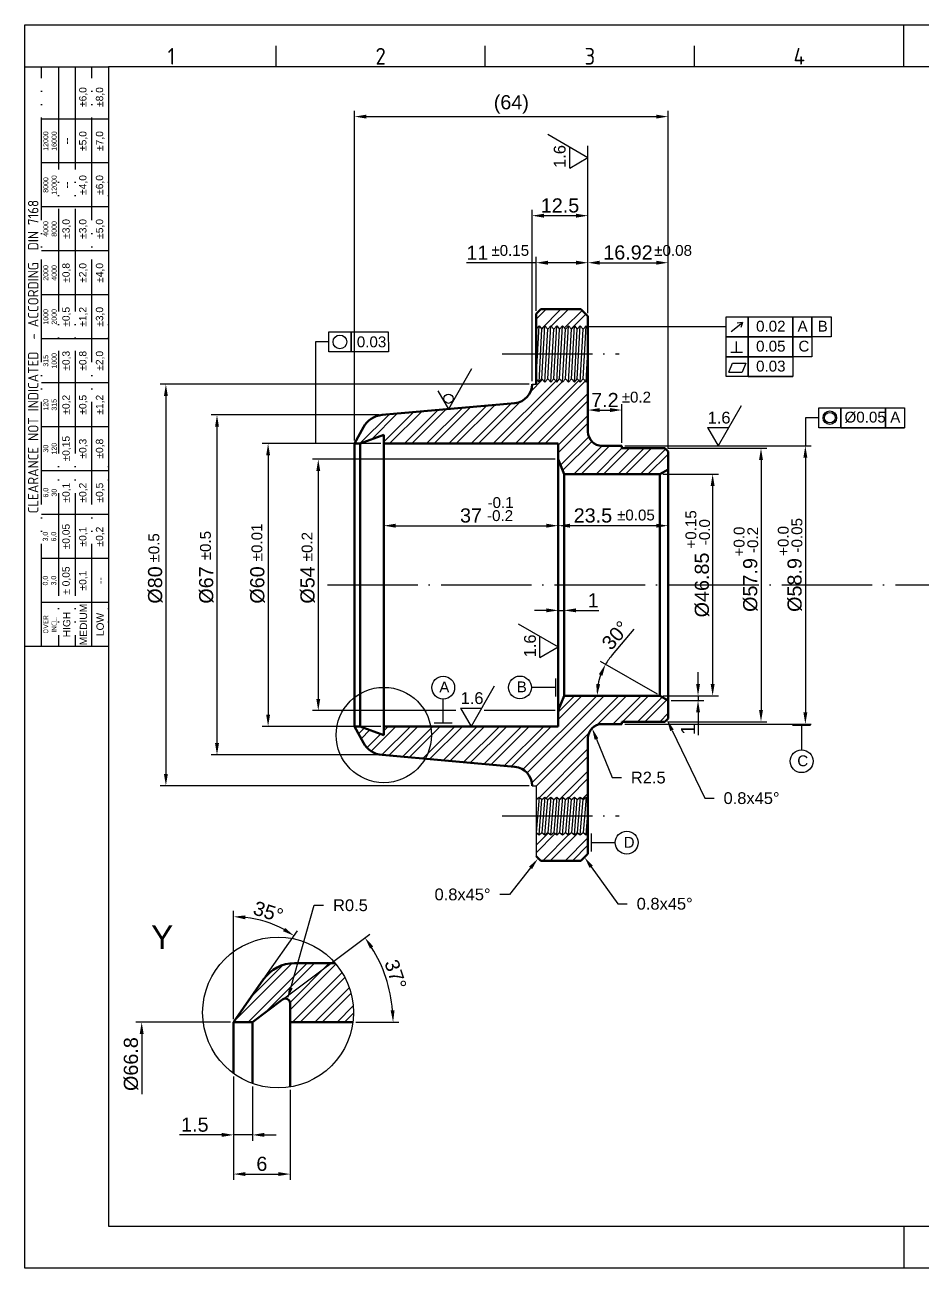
# Model space of a CAD drawing. Header units: millimetres. Extents: x 2626 to 2999, y 1108 to 1371.
# Drawn here: x 2625.9 to 2816.3, y 1107.7 to 1371.4 of the extents above; entities that cross this region are included whole.
import ezdxf
from ezdxf import colors
from ezdxf.entities.mleader import LeaderData, LeaderLine
from ezdxf.enums import TextEntityAlignment as Align
from ezdxf.math import Vec2, Vec3

# ---------------------------------------------------------------- set-up
doc = ezdxf.new("R2010")
doc.units = ezdxf.units.MM
doc.linetypes.add('ACAD_ISO04W100', pattern=[30, 24, -3, 0, -3])
doc.linetypes.add('ACAD_ISO05W100', pattern=[33, 24, -3, 0, -3, 0, -3])
for name, color, linetype, lineweight in [('AM_0', 7, 'Continuous', 30), ('AM_4', 1, 'ACAD_ISO04W100', 25), ('AM_5', 3, 'Continuous', 25), ('AM_7', 4, 'Continuous', 35), ('AM_BOR', 2, 'ACAD_ISO05W100', 25), ('CAXA0', 7, 'Continuous', 70), ('CAXA3', 7, 'Continuous', 25)]:
    doc.layers.add(name, color=color, linetype=linetype, lineweight=lineweight)
doc.styles.add('ACISOTS', font='isocp.shx', dxfattribs={"height": 1})
doc.styles.get("Standard").update_dxf_attribs({"font": 'arial.ttf'})
doc.dimstyles.new('ISO-25', dxfattribs={"dimtxt": 3, "dimasz": 2.5, "dimexe": 1.25, "dimexo": 0.625, "dimtad": 1, "dimtxsty": 'Standard', "dimcen": 2.5, "dimadec": 0, "dimazin": 0, "dimtfac": 1, "dimtmove": 0, "dimatfit": 3, "dimfxl": 1, "dimarcsym": 0})

# ---------------------------------------------------------------- blocks, each defined once
blk = doc.blocks.new('A3 ZTL')
for p, q in [((19.57, 280.82), (19.57, 9.78)), ((401.17, 280.82), (19.57, 280.82)), ((19.57, 9.78), (401.17, 9.78))]:
    blk.add_line(p, q)
at = {"layer": 'AM_BOR', "color": 135, "linetype": 'Continuous', "lineweight": 25}
for p, q in [((0, 0), (0, 290.61)), ((0, 290.61), (410.96, 290.61)), ((410.96, 0), (0, 0))]:
    blk.add_line(p, q, dxfattribs=at)
at = {"layer": 'AM_BOR', "color": 135, "lineweight": 25}
for p, q in [((205.48, 280.82), (205.48, 290.61)), ((58.71, 280.82), (58.71, 285.71)), ((107.63, 280.82), (107.63, 285.71)), ((156.56, 280.82), (156.56, 285.71)), ((3.91, 145.3), (3.91, 280.82)), ((7.83, 280.82), (7.83, 145.3)), ((11.74, 280.82), (11.74, 145.3)), ((15.66, 145.3), (15.66, 280.82)), ((19.57, 268.59), (3.91, 268.59)), ((19.57, 258.32), (3.91, 258.32)), ((19.57, 248.04), (3.91, 248.04)), ((19.57, 237.77), (3.91, 237.77)), ((19.57, 227.5), (3.91, 227.5)), ((19.57, 217.22), (3.91, 217.22)), ((19.57, 206.95), (3.91, 206.95)), ((19.57, 196.67), (3.91, 196.67)), ((19.57, 186.4), (3.91, 186.4)), ((19.57, 176.13), (3.91, 176.13)), ((19.57, 165.85), (3.91, 165.85)), ((19.57, 155.58), (3.91, 155.58)), ((205.48, 9.78), (205.48, 0))]:
    blk.add_line(p, q, dxfattribs=at)
blk.add_lwpolyline([(19.57, 145.3), (0, 145.3), (0, 280.82), (19.57, 280.82)], close=True, dxfattribs=at)
at = {"layer": 'AM_BOR', "color": 135, "lineweight": 25, "style": 'ACISOTS'}
for s, p in [('1', (34.25, 283.27)), ('2', (83.17, 283.27)), ('3', (132.09, 283.27)), ('4', (181.02, 283.27))]:
    blk.add_text(s, height=3.91, dxfattribs=at).set_placement(p, align=Align.MIDDLE)
at = {"layer": 'AM_BOR', "color": 135, "lineweight": 25, "attachment_point": 5, "rotation": 90}
for s, insert, char_height, width in [('±6,0', (13.7, 273.73), 1.712, 10.274), ('±8,0', (17.61, 273.73), 1.712, 10.274), ('12000\\P16000', (5.87, 263.45), 1.174, 10.274), ('±5,0', (13.7, 263.45), 1.712, 10.274), ('±7,0', (17.61, 263.45), 1.712, 10.274), ('--', (9.78, 263.45), 1.712, 10.274), ('8000\\P12000', (5.87, 253.18), 1.174, 10.274), ('--', (9.78, 253.18), 1.712, 10.274), ('±4,0', (13.7, 253.18), 1.712, 10.274), ('±6,0', (17.61, 253.18), 1.712, 10.274), ('{\\Fisocp.shx|c0;CLEARANCE NOT INDICATED  - ACCORDING  DIN 7168}', (1.96, 213.06), 2.4462, 135.5186), ('4000\\P8000', (5.87, 242.91), 1.174, 10.274), ('±3,0', (9.78, 242.91), 1.712, 10.274), ('±3,0', (13.7, 242.91), 1.712, 10.274), ('±5,0', (17.61, 242.91), 1.712, 10.274), ('2000\\P4000', (5.87, 232.63), 1.174, 10.274), ('±0,8', (9.78, 232.63), 1.712, 10.274), ('±2,0', (13.7, 232.63), 1.712, 10.274), ('±4,0', (17.61, 232.63), 1.712, 10.274), ('1000\\P2000', (5.87, 222.36), 1.174, 10.274), ('±0,5', (9.78, 222.36), 1.712, 10.274), ('±1,2', (13.7, 222.36), 1.712, 10.274), ('±3,0', (17.61, 222.36), 1.712, 10.274), ('315\\P1000', (5.87, 212.08), 1.174, 10.274), ('±0,3', (9.78, 212.08), 1.712, 10.274), ('±0,8', (13.7, 212.08), 1.712, 10.274), ('±2,0', (17.61, 212.08), 1.712, 10.274), ('±0,2', (9.78, 201.81), 1.712, 10.274), ('±0,5', (13.7, 201.81), 1.712, 10.274), ('±1,2', (17.61, 201.81), 1.712, 10.274), ('120\\P315', (5.87, 201.81), 1.174, 10.274), ('30\\P120', (5.87, 191.54), 1.174, 10.274), ('±0,15', (9.78, 191.54), 1.712, 10.274), ('±0,3', (13.7, 191.54), 1.712, 10.274), ('±0,8', (17.61, 191.54), 1.712, 10.274), ('±0,1', (9.78, 181.26), 1.712, 10.274), ('±0,2', (13.7, 181.26), 1.712, 10.274), ('±0,5', (17.61, 181.26), 1.712, 10.274), ('6,0\\P30', (5.87, 181.26), 1.174, 10.274), ('3,0\\P6,0', (5.87, 170.99), 1.174, 10.274), ('±0,05', (9.78, 170.99), 1.712, 10.274), ('±0,1', (13.7, 170.99), 1.712, 10.274), ('±0,2', (17.61, 170.99), 1.712, 10.274), ('± 0,05', (9.78, 160.71), 1.712, 10.274), ('\\pt4.69206;±0,1', (13.7, 160.71), 1.7123, 10.274), ('0,0\\P3,0', (5.87, 160.71), 1.174, 10.274), ('--', (17.61, 160.71), 1.712, 10.274), ('MEDIUM', (13.7, 150.44), 1.712, 10.274), ('{\\Fisocp.shx|c0;OVER\\PINCL.}', (5.87, 150.44), 1.1742, 10.274), ('HIGH', (9.78, 150.44), 1.712, 10.274), ('LOW', (17.61, 150.44), 1.712, 10.274)]:
    blk.add_mtext(s, dxfattribs=dict(at, insert=insert, char_height=char_height, width=width))
blk = doc.blocks.new('*D59')
at = {"layer": 'AM_5', "color": 0, "lineweight": -2}
for p, q in [((2761.24, 1276.1), (2773.06, 1276.1)), ((2771.81, 1273.6), (2771.81, 1231.6)), ((2761.24, 1229.1), (2773.06, 1229.1))]:
    blk.add_line(p, q, dxfattribs=at)
at = {"layer": 'AM_5', "color": 0}
for points in [[(2771.39, 1273.6), (2772.23, 1273.6), (2771.81, 1276.1)], [(2771.39, 1231.6), (2772.23, 1231.6), (2771.81, 1229.1)]]:
    blk.add_solid(points, dxfattribs=at)
at = {"layer": 'Defpoints', "color": 0}
for p in [(2760.62, 1276.1), (2760.62, 1229.1), (2771.81, 1229.1)]:
    blk.add_point(p, dxfattribs=at)
at = {"layer": 'AM_5', "color": 0, "insert": (2769.57, 1252.6), "char_height": 3, "attachment_point": 5, "rotation": 90}
blk.add_mtext('%%C46.85', dxfattribs=at)
blk = doc.blocks.new('*D60')
at = {"layer": 'AM_5', "color": 0, "lineweight": -2}
for p, q in [((2762.28, 1281.6), (2783.32, 1281.6)), ((2782.07, 1279.1), (2782.07, 1226.1)), ((2762.28, 1223.6), (2783.32, 1223.6))]:
    blk.add_line(p, q, dxfattribs=at)
at = {"layer": 'AM_5', "color": 0}
for points in [[(2781.65, 1279.1), (2782.48, 1279.1), (2782.07, 1281.6)], [(2781.65, 1226.1), (2782.48, 1226.1), (2782.07, 1223.6)]]:
    blk.add_solid(points, dxfattribs=at)
at = {"layer": 'Defpoints', "color": 0}
for p in [(2761.65, 1281.6), (2761.65, 1223.6), (2782.07, 1223.6)]:
    blk.add_point(p, dxfattribs=at)
at = {"layer": 'AM_5', "color": 0, "insert": (2779.83, 1252.6), "char_height": 3, "attachment_point": 5, "rotation": 90}
blk.add_mtext('%%C57.9', dxfattribs=at)
blk = doc.blocks.new('*D61')
at = {"layer": 'AM_5', "color": 0, "lineweight": -2}
for p, q in [((2753.18, 1282.1), (2792.73, 1282.1)), ((2791.48, 1279.6), (2791.48, 1225.6)), ((2753.18, 1223.1), (2792.73, 1223.1))]:
    blk.add_line(p, q, dxfattribs=at)
at = {"layer": 'AM_5', "color": 0}
for points in [[(2791.06, 1279.6), (2791.9, 1279.6), (2791.48, 1282.1)], [(2791.06, 1225.6), (2791.9, 1225.6), (2791.48, 1223.1)]]:
    blk.add_solid(points, dxfattribs=at)
at = {"layer": 'Defpoints', "color": 0}
for p in [(2752.55, 1282.1), (2752.55, 1223.1), (2791.48, 1223.1)]:
    blk.add_point(p, dxfattribs=at)
at = {"layer": 'AM_5', "color": 0, "insert": (2789.24, 1252.6), "char_height": 3, "attachment_point": 5, "rotation": 90}
blk.add_mtext('%%c58.9', dxfattribs=at)
blk = doc.blocks.new('*D62')
at = {"layer": 'AM_5', "color": 0, "lineweight": -2}
for p, q in [((2768.71, 1231.6), (2768.71, 1234.1)), ((2761.24, 1229.1), (2769.96, 1229.1)), ((2768.71, 1229.1), (2768.71, 1228.1)), ((2762.98, 1228.1), (2769.96, 1228.1)), ((2768.71, 1225.6), (2768.71, 1220.75))]:
    blk.add_line(p, q, dxfattribs=at)
at = {"layer": 'AM_5', "color": 0}
for points in [[(2768.3, 1231.6), (2769.13, 1231.6), (2768.71, 1229.1)], [(2768.3, 1225.6), (2769.13, 1225.6), (2768.71, 1228.1)]]:
    blk.add_solid(points, dxfattribs=at)
at = {"layer": 'Defpoints', "color": 0}
for p in [(2760.62, 1229.1), (2762.35, 1228.1), (2768.71, 1228.1)]:
    blk.add_point(p, dxfattribs=at)
at = {"layer": 'AM_5', "color": 0, "insert": (2766.58, 1221.93), "char_height": 3, "attachment_point": 5, "rotation": 90}
blk.add_mtext('1', dxfattribs=at)
blk = doc.blocks.new('*D63')
at = {"layer": 'AM_5', "color": 0, "lineweight": -2}
for p, q in [((2750.53, 1237.8), (2755.18, 1243.21)), ((2760.08, 1229.42), (2748, 1236.39))]:
    blk.add_line(p, q, dxfattribs=at)
for start, end in [(139.2361, 150), (160.7639, 169.2361)]:
    blk.add_arc((2760.62, 1229.1), 13.33, start, end, dxfattribs=at)
at = {"layer": 'AM_5', "color": 0}
for points in [[(2747.66, 1233.67), (2748.42, 1233.32), (2749.08, 1235.77)], [(2747.94, 1231.55), (2747.11, 1231.63), (2747.29, 1229.1)]]:
    blk.add_solid(points, dxfattribs=at)
at = {"layer": 'Defpoints', "color": 0}
for p in [(2740.29, 1229.1), (2747.49, 1231.42), (2760.62, 1229.1), (2760.62, 1229.1), (2762.35, 1228.1)]:
    blk.add_point(p, dxfattribs=at)
at = {"layer": 'AM_5', "color": 0, "insert": (2751.22, 1241.92), "char_height": 3, "attachment_point": 5, "rotation": 49.2361}
blk.add_mtext('30°', dxfattribs=at)
blk = doc.blocks.new('*D64')
at = {"layer": 'AM_5', "color": 0, "lineweight": -2}
for p, q in [((2734.35, 1310.73), (2734.35, 1322.21)), ((2745.35, 1310.23), (2745.35, 1322.21)), ((2734.35, 1320.96), (2719.57, 1320.96)), ((2742.85, 1320.96), (2736.85, 1320.96))]:
    blk.add_line(p, q, dxfattribs=at)
at = {"layer": 'AM_5', "color": 0}
for points in [[(2736.85, 1321.38), (2736.85, 1320.54), (2734.35, 1320.96)], [(2742.85, 1321.38), (2742.85, 1320.54), (2745.35, 1320.96)]]:
    blk.add_solid(points, dxfattribs=at)
at = {"layer": 'Defpoints', "color": 0}
for p in [(2745.35, 1320.96), (2734.35, 1310.1), (2745.35, 1309.6)]:
    blk.add_point(p, dxfattribs=at)
at = {"layer": 'AM_5', "color": 0, "insert": (2721.91, 1323.09), "char_height": 3, "attachment_point": 5}
blk.add_mtext('11', dxfattribs=at)
blk = doc.blocks.new('*D65')
at = {"layer": 'AM_5', "color": 0, "lineweight": -2}
for p, q in [((2745.35, 1310.23), (2745.35, 1322.21)), ((2762.35, 1281.53), (2762.35, 1322.21)), ((2747.85, 1320.96), (2759.85, 1320.96))]:
    blk.add_line(p, q, dxfattribs=at)
at = {"layer": 'AM_5', "color": 0}
for points in [[(2747.85, 1321.38), (2747.85, 1320.54), (2745.35, 1320.96)], [(2759.85, 1321.38), (2759.85, 1320.54), (2762.35, 1320.96)]]:
    blk.add_solid(points, dxfattribs=at)
at = {"layer": 'Defpoints', "color": 0}
for p in [(2762.35, 1320.96), (2745.35, 1309.6), (2762.35, 1280.9)]:
    blk.add_point(p, dxfattribs=at)
at = {"layer": 'AM_5', "color": 0, "insert": (2753.85, 1323.12), "char_height": 3, "attachment_point": 5}
blk.add_mtext('16.92', dxfattribs=at)
blk = doc.blocks.new('*D66')
at = {"layer": 'AM_5', "color": 0, "lineweight": -2}
for p, q in [((2739.05, 1266.98), (2739.05, 1263.93)), ((2762.35, 1266.13), (2762.35, 1263.93)), ((2759.85, 1265.18), (2741.55, 1265.18))]:
    blk.add_line(p, q, dxfattribs=at)
at = {"layer": 'AM_5', "color": 0}
for points in [[(2741.55, 1265.59), (2741.55, 1264.76), (2739.05, 1265.18)], [(2759.85, 1265.59), (2759.85, 1264.76), (2762.35, 1265.18)]]:
    blk.add_solid(points, dxfattribs=at)
at = {"layer": 'Defpoints', "color": 0}
for p in [(2739.05, 1267.6), (2762.35, 1266.75), (2739.05, 1265.18)]:
    blk.add_point(p, dxfattribs=at)
at = {"layer": 'AM_5', "color": 0, "insert": (2746.41, 1267.33), "char_height": 3, "attachment_point": 5}
blk.add_mtext('23.5', dxfattribs=at)
blk = doc.blocks.new('*D67')
at = {"layer": 'AM_5', "color": 0, "lineweight": -2}
for p, q in [((2702.05, 1265.8), (2702.05, 1266.43)), ((2704.55, 1265.18), (2736.55, 1265.18)), ((2739.05, 1264.83), (2739.05, 1263.93))]:
    blk.add_line(p, q, dxfattribs=at)
at = {"layer": 'AM_5', "color": 0}
for points in [[(2704.55, 1265.59), (2704.55, 1264.76), (2702.05, 1265.18)], [(2736.55, 1265.59), (2736.55, 1264.76), (2739.05, 1265.18)]]:
    blk.add_solid(points, dxfattribs=at)
at = {"layer": 'Defpoints', "color": 0}
for p in [(2702.05, 1265.18), (2739.05, 1265.45), (2739.05, 1265.18)]:
    blk.add_point(p, dxfattribs=at)
at = {"layer": 'AM_5', "color": 0, "insert": (2720.55, 1267.33), "char_height": 3, "attachment_point": 5}
blk.add_mtext('37', dxfattribs=at)
blk = doc.blocks.new('*D68')
at = {"layer": 'AM_5', "color": 0, "lineweight": -2}
for p, q in [((2739.05, 1247.84), (2739.05, 1248.46)), ((2740.29, 1247.84), (2740.29, 1248.46)), ((2736.55, 1247.21), (2734.05, 1247.21)), ((2739.05, 1247.21), (2740.29, 1247.21)), ((2742.79, 1247.21), (2747.65, 1247.21))]:
    blk.add_line(p, q, dxfattribs=at)
at = {"layer": 'AM_5', "color": 0}
for points in [[(2736.55, 1247.63), (2736.55, 1246.8), (2739.05, 1247.21)], [(2742.79, 1247.63), (2742.79, 1246.8), (2740.29, 1247.21)]]:
    blk.add_solid(points, dxfattribs=at)
at = {"layer": 'Defpoints', "color": 0}
for p in [(2739.05, 1247.21), (2740.29, 1247.21), (2740.29, 1247.21)]:
    blk.add_point(p, dxfattribs=at)
at = {"layer": 'AM_5', "color": 0, "insert": (2746.47, 1249.35), "char_height": 3, "attachment_point": 5}
blk.add_mtext('1', dxfattribs=at)
blk = doc.blocks.new('*D69')
at = {"layer": 'AM_5', "color": 0, "lineweight": -2}
for p, q in [((2701.43, 1282.6), (2676.25, 1282.6)), ((2677.5, 1280.1), (2677.5, 1225.1)), ((2701.43, 1222.6), (2676.25, 1222.6))]:
    blk.add_line(p, q, dxfattribs=at)
at = {"layer": 'AM_5', "color": 0}
for points in [[(2677.09, 1280.1), (2677.92, 1280.1), (2677.5, 1282.6)], [(2677.09, 1225.1), (2677.92, 1225.1), (2677.5, 1222.6)]]:
    blk.add_solid(points, dxfattribs=at)
at = {"layer": 'Defpoints', "color": 0}
for p in [(2702.05, 1282.6), (2677.5, 1222.6), (2702.05, 1222.6)]:
    blk.add_point(p, dxfattribs=at)
at = {"layer": 'AM_5', "color": 0, "insert": (2675.26, 1252.6), "char_height": 3, "attachment_point": 5, "rotation": 90}
blk.add_mtext('%%C60', dxfattribs=at)
blk = doc.blocks.new('*D70')
at = {"layer": 'AM_5', "color": 0, "lineweight": -2}
for p, q in [((2701.05, 1288.66), (2665.41, 1288.66)), ((2666.66, 1286.16), (2666.66, 1219.05)), ((2701.05, 1216.55), (2665.41, 1216.55))]:
    blk.add_line(p, q, dxfattribs=at)
at = {"layer": 'AM_5', "color": 0}
for points in [[(2666.24, 1286.16), (2667.08, 1286.16), (2666.66, 1288.66)], [(2666.24, 1219.05), (2667.08, 1219.05), (2666.66, 1216.55)]]:
    blk.add_solid(points, dxfattribs=at)
at = {"layer": 'Defpoints', "color": 0}
for p in [(2701.67, 1288.66), (2666.66, 1216.55), (2701.67, 1216.55)]:
    blk.add_point(p, dxfattribs=at)
at = {"layer": 'AM_5', "color": 0, "insert": (2664.42, 1252.6), "char_height": 3, "attachment_point": 5, "rotation": 90}
blk.add_mtext('%%C67', dxfattribs=at)
blk = doc.blocks.new('*D71')
at = {"layer": 'AM_5', "color": 0, "lineweight": -2}
for p, q in [((2732.88, 1295.18), (2654.57, 1295.18)), ((2655.82, 1292.68), (2655.82, 1212.52)), ((2732.88, 1210.02), (2654.57, 1210.02))]:
    blk.add_line(p, q, dxfattribs=at)
at = {"layer": 'AM_5', "color": 0}
for points in [[(2655.4, 1292.68), (2656.23, 1292.68), (2655.82, 1295.18)], [(2655.4, 1212.52), (2656.23, 1212.52), (2655.82, 1210.02)]]:
    blk.add_solid(points, dxfattribs=at)
at = {"layer": 'Defpoints', "color": 0}
for p in [(2733.5, 1295.18), (2655.82, 1210.02), (2733.5, 1210.02)]:
    blk.add_point(p, dxfattribs=at)
at = {"layer": 'AM_5', "color": 0, "insert": (2653.58, 1252.6), "char_height": 3, "attachment_point": 5, "rotation": 90}
blk.add_mtext('%%C80', dxfattribs=at)
blk = doc.blocks.new('*D72')
at = {"layer": 'AM_5', "color": 0, "lineweight": -2}
for p, q in [((2733.5, 1295.81), (2733.5, 1332.19)), ((2745.35, 1310.23), (2745.35, 1332.19)), ((2742.85, 1330.94), (2736, 1330.94))]:
    blk.add_line(p, q, dxfattribs=at)
at = {"layer": 'AM_5', "color": 0}
for points in [[(2736, 1331.35), (2736, 1330.52), (2733.5, 1330.94)], [(2742.85, 1331.35), (2742.85, 1330.52), (2745.35, 1330.94)]]:
    blk.add_solid(points, dxfattribs=at)
at = {"layer": 'Defpoints', "color": 0}
for p in [(2733.5, 1330.94), (2745.35, 1309.6), (2733.5, 1295.18)]:
    blk.add_point(p, dxfattribs=at)
at = {"layer": 'AM_5', "color": 0, "insert": (2739.43, 1333.09), "char_height": 3, "attachment_point": 5}
blk.add_mtext('12.5', dxfattribs=at)
blk = doc.blocks.new('*D73')
at = {"layer": 'AM_5', "color": 0, "lineweight": -2}
for p, q in [((2681.08, 1165.05), (2699.05, 1178.53)), ((2696.11, 1159.87), (2705.27, 1159.87))]:
    blk.add_line(p, q, dxfattribs=at)
blk.add_arc((2674.18, 1159.87), 29.84, 4.8022, 32.0677, dxfattribs=at)
at = {"layer": 'AM_5', "color": 0}
for points in [[(2699.12, 1175.48), (2699.81, 1175.95), (2698.05, 1177.78)], [(2704.33, 1162.39), (2703.5, 1162.35), (2704.02, 1159.87)]]:
    blk.add_solid(points, dxfattribs=at)
at = {"layer": 'Defpoints', "color": 0}
for p in [(2703.34, 1166.23), (2680.58, 1164.67), (2674.18, 1159.87), (2682.18, 1159.87), (2695.48, 1159.87)]:
    blk.add_point(p, dxfattribs=at)
at = {"layer": 'AM_5', "color": 0, "insert": (2704.54, 1169.99), "char_height": 3, "attachment_point": 5, "rotation": 288.4349}
blk.add_mtext('37°', dxfattribs=at)
blk = doc.blocks.new('*D74')
at = {"layer": 'AM_5', "color": 0, "lineweight": -2}
for p, q in [((2670.18, 1160.5), (2670.18, 1183.49)), ((2676.91, 1169.47), (2683.73, 1179.22))]:
    blk.add_line(p, q, dxfattribs=at)
blk.add_arc((2670.18, 1159.87), 22.36, 61.4085, 83.5915, dxfattribs=at)
at = {"layer": 'AM_5', "color": 0}
for points in [[(2672.66, 1181.68), (2672.7, 1182.51), (2670.18, 1182.24)], [(2681.11, 1179.86), (2680.67, 1179.16), (2683.01, 1178.19)]]:
    blk.add_solid(points, dxfattribs=at)
at = {"layer": 'Defpoints', "color": 0}
for p in [(2679.04, 1180.41), (2676.55, 1168.96), (2670.18, 1159.87), (2670.18, 1159.87), (2670.18, 1148.98)]:
    blk.add_point(p, dxfattribs=at)
at = {"layer": 'AM_5', "color": 0, "insert": (2677.56, 1183.26), "char_height": 3, "attachment_point": 5, "rotation": 342.5}
blk.add_mtext('35°', dxfattribs=at)
blk = doc.blocks.new('*D75')
at = {"layer": 'AM_5', "color": 0, "lineweight": -2}
for p, q in [((2745.35, 1285.73), (2745.35, 1290.96)), ((2747.85, 1289.71), (2750.05, 1289.71)), ((2752.55, 1282.73), (2752.55, 1290.96))]:
    blk.add_line(p, q, dxfattribs=at)
at = {"layer": 'AM_5', "color": 0}
for points in [[(2747.85, 1290.12), (2747.85, 1289.29), (2745.35, 1289.71)], [(2750.05, 1290.12), (2750.05, 1289.29), (2752.55, 1289.71)]]:
    blk.add_solid(points, dxfattribs=at)
at = {"layer": 'Defpoints', "color": 0}
for p in [(2752.55, 1289.71), (2745.35, 1285.1), (2752.55, 1282.1)]:
    blk.add_point(p, dxfattribs=at)
at = {"layer": 'AM_5', "color": 0, "insert": (2748.95, 1291.84), "char_height": 3, "attachment_point": 5}
blk.add_mtext('7.2', dxfattribs=at)
blk = doc.blocks.new('*D76')
at = {"layer": 'AM_5', "color": 0, "lineweight": -2}
for p, q in [((2670.18, 1148.36), (2670.18, 1134.7)), ((2674.18, 1146.23), (2674.18, 1134.7)), ((2667.68, 1135.95), (2658.73, 1135.95)), ((2674.18, 1135.95), (2670.18, 1135.95)), ((2676.68, 1135.95), (2679.18, 1135.95))]:
    blk.add_line(p, q, dxfattribs=at)
at = {"layer": 'AM_5', "color": 0}
for points in [[(2667.68, 1136.37), (2667.68, 1135.54), (2670.18, 1135.95)], [(2676.68, 1136.37), (2676.68, 1135.54), (2674.18, 1135.95)]]:
    blk.add_solid(points, dxfattribs=at)
at = {"layer": 'Defpoints', "color": 0}
for p in [(2670.18, 1148.98), (2674.18, 1146.86), (2674.18, 1135.95)]:
    blk.add_point(p, dxfattribs=at)
at = {"layer": 'AM_5', "color": 0, "insert": (2661.96, 1138.11), "char_height": 3, "attachment_point": 5}
blk.add_mtext('1.5', dxfattribs=at)
blk = doc.blocks.new('*D77')
at = {"layer": 'AM_5', "color": 0, "lineweight": -2}
for p, q in [((2670.18, 1148.36), (2670.18, 1126.39)), ((2682.18, 1145.49), (2682.18, 1126.39)), ((2672.68, 1127.64), (2679.68, 1127.64))]:
    blk.add_line(p, q, dxfattribs=at)
at = {"layer": 'AM_5', "color": 0}
for points in [[(2672.68, 1128.06), (2672.68, 1127.23), (2670.18, 1127.64)], [(2679.68, 1128.06), (2679.68, 1127.23), (2682.18, 1127.64)]]:
    blk.add_solid(points, dxfattribs=at)
at = {"layer": 'Defpoints', "color": 0}
for p in [(2670.18, 1148.98), (2682.18, 1146.12), (2682.18, 1127.64)]:
    blk.add_point(p, dxfattribs=at)
at = {"layer": 'AM_5', "color": 0, "insert": (2676.18, 1129.8), "char_height": 3, "attachment_point": 5}
blk.add_mtext('6', dxfattribs=at)
blk = doc.blocks.new('*D80')
at = {"layer": 'AM_5', "color": 0, "lineweight": -2}
for p, q in [((2695.84, 1283.23), (2695.84, 1353.2)), ((2762.35, 1281.53), (2762.35, 1353.2)), ((2698.34, 1351.95), (2759.85, 1351.95))]:
    blk.add_line(p, q, dxfattribs=at)
at = {"layer": 'AM_5', "color": 0}
for points in [[(2698.34, 1352.37), (2698.34, 1351.54), (2695.84, 1351.95)], [(2759.85, 1352.37), (2759.85, 1351.54), (2762.35, 1351.95)]]:
    blk.add_solid(points, dxfattribs=at)
at = {"layer": 'Defpoints', "color": 0}
for p in [(2762.35, 1351.95), (2695.84, 1282.6), (2762.35, 1280.9)]:
    blk.add_point(p, dxfattribs=at)
at = {"layer": 'AM_5', "color": 0, "insert": (2729.1, 1354.55), "char_height": 3, "attachment_point": 5}
blk.add_mtext('(64)', dxfattribs=at)

msp = doc.modelspace()

# ---------------------------------------------------------------- hatches: boundary and pattern name
at = {"layer": 'AM_7'}
h = msp.add_hatch(dxfattribs=at)
h.set_pattern_fill('ANSI32', color=256, scale=0.35, style=0)
h.paths.add_polyline_path([(2745.351, 1309.603), (2743.851, 1311.103), (2735.351, 1311.103), (2734.351, 1310.103), (2734.351, 1306.853), (2734.976, 1307.603), (2735.601, 1306.853), (2736.226, 1307.603), (2736.851, 1306.853), (2737.476, 1307.603), (2738.101, 1306.853), (2738.726, 1307.603), (2739.351, 1306.853), (2739.976, 1307.603), (2740.601, 1306.853), (2741.226, 1307.603), (2741.851, 1306.853), (2742.476, 1307.603), (2743.101, 1306.853), (2743.726, 1307.603), (2744.351, 1306.853), (2744.976, 1307.603), (2745.164, 1307.378), (2745.351, 1307.378)])
h.paths.add_polyline_path([(2745.351, 1296.053), (2744.976, 1295.603), (2744.351, 1296.353), (2743.726, 1295.603), (2743.101, 1296.353), (2742.476, 1295.603), (2741.851, 1296.353), (2741.226, 1295.603), (2740.601, 1296.353), (2739.976, 1295.603), (2739.351, 1296.353), (2738.726, 1295.603), (2738.101, 1296.353), (2737.476, 1295.603), (2736.851, 1296.353), (2736.226, 1295.603), (2735.601, 1296.353), (2734.976, 1295.603), (2734.351, 1296.353), (2734.351, 1295.182), (2733.504, 1295.182, -0.3873775), (2729.874, 1291.199), (2701.647, 1288.655, 0.2507144), (2697.711, 1286.055), (2695.844, 1282.603), (2697.007, 1282.603), (2702.051, 1284.431), (2702.051, 1282.603), (2739.051, 1282.603), (2739.051, 1279.262), (2740.292, 1276.103), (2760.619, 1276.103), (2762.351, 1277.103), (2762.351, 1280.903), (2761.651, 1281.603), (2752.551, 1281.603), (2752.551, 1282.103), (2748.351, 1282.103, -0.4142136), (2745.351, 1285.103)])
h.paths.add_polyline_path([(2762.351, 1228.103), (2760.619, 1229.103), (2740.292, 1229.103), (2739.051, 1225.944), (2739.051, 1222.603), (2711.994, 1222.603, -0.0454968), (2712.16, 1220.775, -0.131501), (2710.809, 1215.725), (2729.853, 1214.009, -0.3888787), (2733.504, 1210.024), (2734.351, 1210.024), (2734.351, 1207.103), (2734.976, 1207.603), (2735.601, 1207.103), (2736.226, 1207.603), (2736.851, 1207.103), (2737.476, 1207.603), (2738.101, 1207.103), (2738.726, 1207.603), (2739.351, 1207.103), (2739.976, 1207.603), (2740.601, 1207.103), (2741.226, 1207.603), (2741.851, 1207.103), (2742.476, 1207.603), (2743.101, 1207.103), (2743.726, 1207.603), (2744.351, 1207.103), (2744.976, 1207.603), (2745.351, 1207.303), (2745.351, 1220.103, -0.4142136), (2748.351, 1223.103), (2752.551, 1223.103), (2752.551, 1223.603), (2761.651, 1223.603), (2762.351, 1224.303)])
h.paths.add_polyline_path([(2745.351, 1199.903), (2744.976, 1199.603), (2744.351, 1200.103), (2743.726, 1199.603), (2743.101, 1200.103), (2742.476, 1199.603), (2741.851, 1200.103), (2741.226, 1199.603), (2740.601, 1200.103), (2739.976, 1199.603), (2739.351, 1200.103), (2738.726, 1199.603), (2738.101, 1200.103), (2737.476, 1199.603), (2736.851, 1200.103), (2736.226, 1199.603), (2735.601, 1200.103), (2734.976, 1199.603), (2734.351, 1200.103), (2734.351, 1195.103), (2735.351, 1194.103), (2743.851, 1194.103), (2745.351, 1195.603)])
h.paths.add_polyline_path([(2712.16, 1220.775, 0.0454968), (2711.994, 1222.603), (2702.051, 1222.603), (2702.051, 1220.775), (2697.007, 1222.603), (2695.844, 1222.603), (2697.711, 1219.151, 0.2521015), (2701.673, 1216.549), (2710.809, 1215.725, 0.131501)])
h.paths.add_polyline_path([(2691.714, 1172.374), (2683.101, 1172.374, 0.2446984), (2676.547, 1168.963), (2670.184, 1159.874), (2674.184, 1159.874), (2680.584, 1164.674, -0.618034), (2682.184, 1163.874), (2682.184, 1159.874), (2695.481, 1159.874, 0.0318973), (2695.61, 1161.909, 0.1801463)])

# ---------------------------------------------------------------- linework, layer by layer
at = {"layer": 'AM_0', "linetype": 'Continuous', "lineweight": 50}
for p, q in [((2734.351, 1310.103), (2735.351, 1311.103)), ((2743.851, 1311.103), (2735.351, 1311.103)), ((2743.851, 1311.103), (2745.351, 1309.603)), ((2734.351, 1310.103), (2734.351, 1295.182)), ((2743.851, 1194.103), (2745.351, 1195.603)), ((2743.851, 1194.103), (2735.351, 1194.103))]:
    msp.add_line(p, q, dxfattribs=at)
at = {"layer": 'AM_0'}
for p, q in [((2733.504, 1210.024), (2734.351, 1210.024)), ((2734.351, 1210.024), (2734.351, 1195.103))]:
    msp.add_line(p, q, dxfattribs=at)
at = {"layer": 'AM_0', "lineweight": 50}
msp.add_line((2734.351, 1195.103), (2735.351, 1194.103), dxfattribs=at)
at = {"layer": 'AM_4', "color": 1, "linetype": 'ACAD_ISO04W100', "lineweight": 25, "ltscale": 0.8}
for p, q in [((2727.125, 1301.603), (2751.996, 1301.603)), ((2727.125, 1301.603), (2751.996, 1301.603)), ((2690.085, 1252.603), (2950.745, 1252.603)), ((2727.125, 1203.603), (2751.996, 1203.603)), ((2727.125, 1203.603), (2751.996, 1203.603))]:
    msp.add_line(p, q, dxfattribs=at)
at = {"layer": 'AM_5'}
for p, q in [((2736.833, 1348.2), (2745.351, 1343.281)), ((2741.479, 1341.046), (2741.479, 1345.517)), ((2745.351, 1332.187), (2745.351, 1345.772)), ((2741.479, 1341.046), (2745.351, 1343.281)), ((2775.71, 1306.35), (2778.149, 1308.279)), ((2778.149, 1308.279), (2777.006, 1308.156)), ((2778.149, 1308.279), (2777.765, 1307.196)), ((2734.351, 1306.853), (2734.976, 1307.603)), ((2734.351, 1296.353), (2734.976, 1307.603)), ((2734.976, 1307.603), (2735.601, 1306.853)), ((2734.976, 1295.603), (2735.601, 1306.853)), ((2735.601, 1306.853), (2736.226, 1307.603)), ((2735.601, 1296.353), (2736.226, 1307.603)), ((2736.226, 1307.603), (2736.851, 1306.853)), ((2736.226, 1295.603), (2736.851, 1306.853)), ((2736.851, 1306.853), (2737.476, 1307.603)), ((2736.851, 1296.353), (2737.476, 1307.603)), ((2737.476, 1307.603), (2738.101, 1306.853)), ((2737.476, 1295.603), (2738.101, 1306.853)), ((2738.101, 1306.853), (2738.726, 1307.603)), ((2738.101, 1296.353), (2738.726, 1307.603)), ((2738.726, 1307.603), (2739.351, 1306.853)), ((2738.726, 1295.603), (2739.351, 1306.853)), ((2739.351, 1306.853), (2739.976, 1307.603)), ((2739.351, 1296.353), (2739.976, 1307.603)), ((2739.976, 1307.603), (2740.601, 1306.853)), ((2739.976, 1295.603), (2740.601, 1306.853)), ((2740.601, 1306.853), (2741.226, 1307.603)), ((2740.601, 1296.353), (2741.226, 1307.603)), ((2741.226, 1307.603), (2741.851, 1306.853)), ((2741.226, 1295.603), (2741.851, 1306.853)), ((2741.851, 1306.853), (2742.476, 1307.603)), ((2741.851, 1296.353), (2742.476, 1307.603)), ((2742.476, 1307.603), (2743.101, 1306.853)), ((2742.476, 1295.603), (2743.101, 1306.853)), ((2743.101, 1306.853), (2743.726, 1307.603)), ((2743.101, 1296.353), (2743.726, 1307.603)), ((2743.726, 1307.603), (2744.351, 1306.853)), ((2743.726, 1295.603), (2744.351, 1306.853)), ((2744.351, 1306.853), (2744.976, 1307.603)), ((2744.351, 1296.353), (2744.976, 1307.603)), ((2744.976, 1307.603), (2745.351, 1307.153)), ((2774.654, 1307.378), (2745.164, 1307.378)), ((2690.367, 1304.161), (2687.541, 1304.161)), ((2687.541, 1304.161), (2687.541, 1282.603)), ((2776.905, 1301.961), (2776.905, 1304.265)), ((2744.976, 1295.603), (2745.351, 1302.353)), ((2775.636, 1301.961), (2778.174, 1301.961)), ((2779.376, 1301.026), (2788.795, 1301.026)), ((2720.681, 1298.446), (2715.763, 1289.927)), ((2775.255, 1297.771), (2776.041, 1299.628)), ((2775.255, 1297.771), (2778.042, 1297.771)), ((2776.041, 1299.628), (2778.829, 1299.628)), ((2778.829, 1299.628), (2778.042, 1297.771)), ((2733.504, 1295.182), (2734.351, 1295.182)), ((2734.351, 1296.353), (2734.976, 1295.603)), ((2734.976, 1295.603), (2735.601, 1296.353)), ((2735.601, 1296.353), (2736.226, 1295.603)), ((2736.226, 1295.603), (2736.851, 1296.353)), ((2736.851, 1296.353), (2737.476, 1295.603)), ((2737.476, 1295.603), (2738.101, 1296.353)), ((2738.101, 1296.353), (2738.726, 1295.603)), ((2738.726, 1295.603), (2739.351, 1296.353)), ((2739.351, 1296.353), (2739.976, 1295.603)), ((2739.976, 1295.603), (2740.601, 1296.353)), ((2740.601, 1296.353), (2741.226, 1295.603)), ((2741.226, 1295.603), (2741.851, 1296.353)), ((2741.851, 1296.353), (2742.476, 1295.603)), ((2742.476, 1295.603), (2743.101, 1296.353)), ((2743.101, 1296.353), (2743.726, 1295.603)), ((2743.726, 1295.603), (2744.351, 1296.353)), ((2744.351, 1296.353), (2744.976, 1295.603)), ((2744.976, 1295.603), (2745.351, 1296.053)), ((2779.376, 1296.791), (2788.795, 1296.791)), ((2713.528, 1293.799), (2715.763, 1289.927)), ((2777.872, 1290.622), (2772.954, 1282.103)), ((2794.307, 1288.087), (2791.481, 1288.087)), ((2791.481, 1288.087), (2791.481, 1282.103)), ((2770.718, 1285.975), (2775.189, 1285.975)), ((2770.718, 1285.975), (2772.954, 1282.103)), ((2799.029, 1285.97), (2808.448, 1285.97)), ((2808.448, 1285.97), (2812.522, 1285.97)), ((2738.426, 1279.262), (2686.893, 1279.262)), ((2688.143, 1276.762), (2688.143, 1228.444)), ((2730.533, 1244.372), (2739.051, 1239.454)), ((2735.179, 1237.219), (2735.179, 1241.69)), ((2735.179, 1237.219), (2739.051, 1239.454)), ((2738.501, 1232.762), (2738.501, 1228.957)), ((2725.469, 1231.122), (2720.551, 1222.603)), ((2738.501, 1230.859), (2733.349, 1230.859)), ((2714.655, 1223.257), (2714.655, 1228.409)), ((2718.316, 1226.475), (2722.787, 1226.475)), ((2718.316, 1226.475), (2720.551, 1222.603)), ((2717.347, 1225.944), (2686.893, 1225.944)), ((2738.426, 1225.944), (2723.356, 1225.944)), ((2716.558, 1223.257), (2712.753, 1223.257)), ((2792.586, 1222.783), (2788.781, 1222.783)), ((2790.683, 1222.783), (2790.683, 1217.632)), ((2734.351, 1207.103), (2734.976, 1207.603)), ((2734.976, 1207.603), (2734.351, 1200.103)), ((2734.976, 1207.603), (2735.601, 1207.103)), ((2734.976, 1199.603), (2735.601, 1207.103)), ((2735.601, 1207.103), (2736.226, 1207.603)), ((2736.226, 1207.603), (2735.601, 1200.103)), ((2736.226, 1207.603), (2736.851, 1207.103)), ((2736.226, 1199.603), (2736.851, 1207.103)), ((2736.851, 1207.103), (2737.476, 1207.603)), ((2737.476, 1207.603), (2736.851, 1200.103)), ((2737.476, 1207.603), (2738.101, 1207.103)), ((2737.476, 1199.603), (2738.101, 1207.103)), ((2738.101, 1207.103), (2738.726, 1207.603)), ((2738.726, 1207.603), (2738.101, 1200.103)), ((2738.726, 1207.603), (2739.351, 1207.103)), ((2738.726, 1199.603), (2739.351, 1207.103)), ((2739.351, 1207.103), (2739.976, 1207.603)), ((2739.976, 1207.603), (2739.351, 1200.103)), ((2739.976, 1207.603), (2740.601, 1207.103)), ((2739.976, 1199.603), (2740.601, 1207.103)), ((2740.601, 1207.103), (2741.226, 1207.603)), ((2741.226, 1207.603), (2740.601, 1200.103)), ((2741.226, 1207.603), (2741.851, 1207.103)), ((2741.226, 1199.603), (2741.851, 1207.103)), ((2741.851, 1207.103), (2742.476, 1207.603)), ((2742.476, 1207.603), (2741.851, 1200.103)), ((2742.476, 1207.603), (2743.101, 1207.103)), ((2742.476, 1199.603), (2743.101, 1207.103)), ((2743.101, 1207.103), (2743.726, 1207.603)), ((2743.726, 1207.603), (2743.101, 1200.103)), ((2743.726, 1207.603), (2744.351, 1207.103)), ((2743.726, 1199.603), (2744.351, 1207.103)), ((2744.351, 1207.103), (2744.976, 1207.603)), ((2744.976, 1207.603), (2744.351, 1200.103)), ((2744.976, 1207.603), (2745.351, 1207.303)), ((2744.976, 1199.603), (2745.351, 1204.103)), ((2734.351, 1200.103), (2734.976, 1199.603)), ((2734.976, 1199.603), (2735.601, 1200.103)), ((2735.601, 1200.103), (2736.226, 1199.603)), ((2736.226, 1199.603), (2736.851, 1200.103)), ((2736.851, 1200.103), (2737.476, 1199.603)), ((2737.476, 1199.603), (2738.101, 1200.103)), ((2738.101, 1200.103), (2738.726, 1199.603)), ((2738.726, 1199.603), (2739.351, 1200.103)), ((2739.351, 1200.103), (2739.976, 1199.603)), ((2739.976, 1199.603), (2740.601, 1200.103)), ((2740.601, 1200.103), (2741.226, 1199.603)), ((2741.226, 1199.603), (2741.851, 1200.103)), ((2741.851, 1200.103), (2742.476, 1199.603)), ((2742.476, 1199.603), (2743.101, 1200.103)), ((2743.101, 1200.103), (2743.726, 1199.603)), ((2743.726, 1199.603), (2744.351, 1200.103)), ((2744.351, 1200.103), (2744.976, 1199.603)), ((2744.976, 1199.603), (2745.351, 1199.903)), ((2746.009, 1199.855), (2746.009, 1196.049)), ((2746.009, 1197.952), (2751.161, 1197.952)), ((2669.559, 1159.874), (2649.436, 1159.874)), ((2650.686, 1157.374), (2650.686, 1144.571))]:
    msp.add_line(p, q, dxfattribs=at)
for points in [[(2774.654, 1309.496), (2779.376, 1309.496), (2779.376, 1305.261), (2774.654, 1305.261)], [(2779.376, 1309.496), (2788.795, 1309.496), (2788.795, 1305.261), (2779.376, 1305.261)], [(2788.795, 1309.496), (2792.869, 1309.496), (2792.869, 1305.261), (2788.795, 1305.261)], [(2792.869, 1309.496), (2796.944, 1309.496), (2796.944, 1305.261), (2792.869, 1305.261)], [(2690.367, 1306.279), (2695.09, 1306.279), (2695.09, 1302.044), (2690.367, 1302.044)], [(2695.09, 1306.279), (2703.008, 1306.279), (2703.011, 1302.044), (2695.09, 1302.044)], [(2774.654, 1305.261), (2779.376, 1305.261), (2779.376, 1301.026), (2774.654, 1301.026)], [(2779.376, 1305.261), (2788.795, 1305.261), (2788.795, 1301.026), (2779.376, 1301.026)], [(2788.795, 1305.261), (2792.869, 1305.261), (2792.869, 1301.026), (2788.795, 1301.026)], [(2774.654, 1301.026), (2779.376, 1301.026), (2779.376, 1296.791), (2774.654, 1296.791)], [(2779.376, 1301.026), (2788.795, 1301.026), (2788.795, 1296.791), (2779.376, 1296.791)], [(2794.307, 1290.205), (2799.029, 1290.205), (2799.029, 1285.97), (2794.307, 1285.97)], [(2799.029, 1290.205), (2808.448, 1290.205), (2808.448, 1285.97), (2799.029, 1285.97)], [(2808.448, 1290.205), (2812.522, 1290.205), (2812.522, 1285.97), (2808.448, 1285.97)]]:
    msp.add_lwpolyline(points, close=True, dxfattribs=at)
for centre, radius in [((2692.728, 1304.161), 1.441), ((2715.772, 1292.121), 0.991), ((2796.668, 1288.087), 1.441), ((2796.668, 1288.087), 1.125), ((2714.655, 1230.829), 2.42), ((2730.929, 1230.859), 2.42), ((2790.684, 1215.212), 2.42), ((2753.581, 1197.952), 2.42)]:
    msp.add_circle(centre, radius, dxfattribs=at)
for points in [[(2687.727, 1276.762), (2688.56, 1276.762), (2688.143, 1279.262)], [(2687.727, 1228.444), (2688.56, 1228.444), (2688.143, 1225.944)], [(2650.269, 1157.374), (2651.103, 1157.374), (2650.686, 1159.874)]]:
    msp.add_solid(points, dxfattribs=at)
at = {"layer": 'AM_BOR', "linetype": 'Continuous', "lineweight": 25, "ltscale": 0.1}
for centre, radius in [((2702.051, 1220.775), 10.109), ((2679.611, 1161.909), 16)]:
    msp.add_circle(centre, radius, dxfattribs=at)
at = {"layer": 'CAXA0', "linetype": 'Continuous', "lineweight": 50}
for p, q in [((2683.101, 1172.374), (2691.714, 1172.374)), ((2670.184, 1159.874), (2676.547, 1168.963)), ((2680.584, 1164.674), (2674.184, 1159.874)), ((2682.184, 1163.874), (2682.184, 1146.118)), ((2670.184, 1159.874), (2674.184, 1159.874)), ((2670.184, 1159.874), (2670.184, 1148.982)), ((2674.184, 1159.874), (2674.184, 1146.858)), ((2682.184, 1159.874), (2695.481, 1159.874))]:
    msp.add_line(p, q, dxfattribs=at)
msp.add_arc((2683.101, 1164.374), 8, 90, 145, dxfattribs=at)
at = {"layer": 'CAXA3', "linetype": 'Continuous', "lineweight": 50}
for p, q in [((2745.351, 1285.103), (2745.351, 1309.603)), ((2701.673, 1288.658), (2729.853, 1291.197)), ((2695.844, 1282.603), (2697.711, 1286.055)), ((2697.007, 1282.603), (2702.051, 1284.431)), ((2702.051, 1252.603), (2702.051, 1284.431)), ((2695.844, 1282.603), (2695.844, 1252.603)), ((2695.844, 1282.603), (2697.007, 1282.603)), ((2697.007, 1282.603), (2697.007, 1252.603)), ((2702.051, 1282.603), (2739.051, 1282.603)), ((2739.051, 1282.603), (2739.051, 1252.603)), ((2752.551, 1282.103), (2748.351, 1282.103)), ((2752.551, 1281.603), (2752.551, 1282.103)), ((2739.051, 1279.262), (2740.292, 1276.103)), ((2761.651, 1281.603), (2752.551, 1281.603)), ((2761.651, 1281.603), (2762.351, 1280.903)), ((2762.351, 1252.603), (2762.351, 1280.903)), ((2762.351, 1277.103), (2760.619, 1276.103)), ((2762.351, 1276.103), (2762.351, 1277.103)), ((2760.619, 1276.103), (2740.292, 1276.103)), ((2740.292, 1276.103), (2740.292, 1252.603)), ((2760.619, 1276.103), (2760.619, 1252.603)), ((2695.844, 1222.603), (2695.844, 1252.603)), ((2697.007, 1222.603), (2697.007, 1252.603)), ((2702.051, 1252.603), (2702.051, 1220.775)), ((2739.051, 1222.603), (2739.051, 1252.603)), ((2740.292, 1229.103), (2740.292, 1252.603)), ((2760.619, 1229.103), (2760.619, 1252.603)), ((2762.351, 1252.603), (2762.351, 1224.303)), ((2739.051, 1225.944), (2740.292, 1229.103)), ((2760.619, 1229.103), (2740.292, 1229.103)), ((2762.351, 1228.103), (2760.619, 1229.103)), ((2762.351, 1229.103), (2762.351, 1228.103)), ((2761.651, 1223.603), (2762.351, 1224.303)), ((2695.844, 1222.603), (2697.711, 1219.151)), ((2695.844, 1222.603), (2697.007, 1222.603)), ((2697.007, 1222.603), (2702.051, 1220.775)), ((2702.051, 1222.603), (2739.051, 1222.603)), ((2752.551, 1223.103), (2748.351, 1223.103)), ((2752.551, 1223.603), (2752.551, 1223.103)), ((2761.651, 1223.603), (2752.551, 1223.603)), ((2745.351, 1220.103), (2745.351, 1195.603)), ((2701.673, 1216.549), (2729.853, 1214.009)), ((2680.584, 1164.674), (2674.184, 1159.874))]:
    msp.add_line(p, q, dxfattribs=at)
for centre, radius, start, end in [((2729.504, 1295.182), 4, 275, 0), ((2702.109, 1283.677), 5, 95, 151.59805), ((2748.351, 1285.103), 3, 180, 270), ((2748.351, 1220.103), 3, 90, 180), ((2702.109, 1221.53), 5, 208.40195, 265), ((2729.504, 1210.024), 4, 360, 85), ((2681.184, 1163.874), 1, 0, 126.8699)]:
    msp.add_arc(centre, radius, start, end, dxfattribs=at)

# ---------------------------------------------------------------- block references
at = {"linetype": 'ByBlock', "lineweight": 0, "xscale": 0.9075000000000002, "yscale": 0.9075000000000002, "zscale": 0.9075000000000002}
msp.add_blockref('A3 ZTL', (2625.9, 1107.689), dxfattribs=at)

# ---------------------------------------------------------------- texts
at = {"layer": 'AM_5', "attachment_point": 1, "rotation": 90}
for s, insert, char_height in [('1.6', (2738.104, 1341.072), 2.5), ('+0.15', (2766.05, 1260.321), 2.3), ('-0.0', (2768.947, 1261.039), 2.3), ('-0.05', (2788.529, 1259.483), 2.3), ('%%P0.5', (2652.121, 1257.348), 2.3), ('%%P0.5', (2663.054, 1257.834), 2.3), ('%%P0.01', (2673.974, 1257.621), 2.3), ('%%P0.2', (2684.614, 1257.621), 2.3), ('+0.0', (2776.265, 1258.649), 2.3), ('-0.2', (2779.162, 1259.366), 2.3), ('+0.0', (2785.633, 1258.766), 2.3), ('1.6', (2731.804, 1237.245), 2.5)]:
    msp.add_mtext_dynamic_manual_height_columns(s, width=18.23779, gutter_width=12.5, heights=[0], dxfattribs=dict(at, insert=insert, char_height=char_height))
at = {"layer": 'AM_5', "attachment_point": 1}
for s, width, insert, char_height in [('%%P0.15', 18.23779, (2724.868, 1324.719), 2.3), ('%%P0.08', 18.23779, (2759.412, 1324.719), 2.3), (' 0.02', 18.23779, (2780.129, 1308.648), 2.3), ('A', 18.23779, (2789.825, 1308.648), 2.3), ('B', 18.23779, (2794.085, 1308.648), 2.3), ('0.03', 18.23779, (2696.32, 1305.325), 2.3), (' 0.05', 18.23779, (2780.129, 1304.413), 2.3), ('C', 18.23779, (2790.01, 1304.413), 2.3), (' 0.03', 18.23779, (2780.129, 1300.178), 2.3), ('%%P0.2', 18.23779, (2752.516, 1293.606), 2.3), ('1.6', 18.23779, (2770.744, 1289.351), 2.5), ('%%C0.05', 18.23779, (2799.783, 1289.357), 2.3), ('A', 18.23779, (2809.478, 1289.357), 2.3), ('-0.1', 18.23779, (2724.05, 1271.235), 2.3), ('%%P0.05', 18.23779, (2751.526, 1268.588), 2.3), ('-0.2', 18.23779, (2723.95, 1268.464), 2.3), ('A', 18.23779, (2713.816, 1232.102), 2.3), ('B', 18.23779, (2730.244, 1232.141), 2.3), ('1.6', 18.23779, (2718.342, 1229.851), 2.5), ('C', 18.23779, (2789.766, 1216.453), 2.3), ('D', 18.23779, (2752.93, 1199.168), 2.3), ('Y', 12.46166, (2652.696, 1180.377), 5)]:
    msp.add_mtext_dynamic_manual_height_columns(s, width=width, gutter_width=12.5, heights=[0], dxfattribs=dict(at, insert=insert, char_height=char_height))
at = {"layer": 'AM_5', "char_height": 3, "attachment_point": 5, "rotation": 90}
for s, insert in [('%%C54', (2685.903, 1252.603)), ('%%C66.8', (2648.445, 1150.972))]:
    msp.add_mtext(s, dxfattribs=dict(at, insert=insert))

# ---------------------------------------------------------------- dimensions: what is measured, and where the dimension line sits
at = {"layer": 'AM_5'}
for base, p1, p2, text, picture, middle in [((2762.351, 1351.955), (2695.844, 1282.603), (2762.351, 1280.903), '(64)', '*D80', (2729.098, 1354.547)), ((2733.504, 1330.937), (2745.351, 1309.603), (2733.504, 1295.182), '12.5', '*D72', (2739.428, 1333.094)), ((2762.351, 1320.959), (2745.351, 1309.603), (2762.351, 1280.903), '16.92', '*D65', (2753.851, 1323.116)), ((2752.551, 1289.707), (2745.351, 1285.103), (2752.551, 1282.103), '7.2', '*D75', (2748.951, 1291.838)), ((2740.292, 1247.214), (2739.051, 1247.214), (2740.292, 1247.214), '1', '*D68', (2746.469, 1249.346)), ((2682.184, 1127.643), (2670.184, 1148.982), (2682.184, 1146.118), '6', '*D77', (2676.184, 1129.799))]:
    dim = msp.add_linear_dim(base=base, p1=p1, p2=p2, text=text, dimstyle='ISO-25', dxfattribs=at)
    dim.commit()
    dim.dimension.update_dxf_attribs({"geometry": picture, "text_midpoint": middle})
dim = msp.add_linear_dim(base=(2745.351, 1320.959), p1=(2734.351, 1310.103), p2=(2745.351, 1309.603), dimstyle='ISO-25', dxfattribs=at)
dim.commit()
dim.dimension.update_dxf_attribs({"geometry": '*D64', "text_midpoint": (2721.909, 1320.959), "dimtype": 160})
for base, p1, p2, text, picture, middle in [((2655.818, 1210.024), (2733.504, 1295.182), (2733.504, 1210.024), '%%C80', '*D71', (2653.577, 1252.603)), ((2666.661, 1216.549), (2701.673, 1288.658), (2701.673, 1216.549), '%%C67', '*D70', (2664.421, 1252.603)), ((2677.504, 1222.603), (2702.051, 1282.603), (2702.051, 1222.603), '%%C60', '*D69', (2675.264, 1252.603)), ((2791.481, 1223.103), (2752.551, 1282.103), (2752.551, 1223.103), '%%c58.9', '*D61', (2789.24, 1252.603)), ((2782.066, 1223.603), (2761.651, 1281.603), (2761.651, 1223.603), '%%C57.9', '*D60', (2779.825, 1252.603)), ((2771.81, 1229.103), (2760.619, 1276.103), (2760.619, 1229.103), '%%C46.85', '*D59', (2769.57, 1252.603))]:
    dim = msp.add_linear_dim(base=base, p1=p1, p2=p2, angle=90, text=text, dimstyle='ISO-25', dxfattribs=at)
    dim.commit()
    dim.dimension.update_dxf_attribs({"geometry": picture, "text_midpoint": middle})
dim = msp.add_linear_dim(base=(2739.051, 1265.176), p1=(2702.051, 1265.176), p2=(2739.051, 1265.452), dimstyle='ISO-25', dxfattribs=at)
dim.commit()
dim.dimension.update_dxf_attribs({"geometry": '*D67', "text_midpoint": (2720.551, 1267.334)})
for base, p1, p2, text, picture, middle in [((2739.051, 1265.176), (2762.351, 1266.753), (2739.051, 1267.603), '23.5', '*D66', (2746.413, 1265.176)), ((2674.184, 1135.954), (2670.184, 1148.982), (2674.184, 1146.858), '1.5', '*D76', (2661.958, 1135.954))]:
    dim = msp.add_linear_dim(base=base, p1=p1, p2=p2, text=text, dimstyle='ISO-25', dxfattribs=at)
    dim.commit()
    dim.dimension.update_dxf_attribs({"geometry": picture, "text_midpoint": middle, "dimtype": 160})
for base, line1, line2, picture, middle in [((2747.495, 1231.417), ((2760.619, 1229.103), (2740.292, 1229.103)), ((2762.351, 1228.103), (2760.619, 1229.103)), '*D63', (2751.22, 1241.915)), ((2679.041, 1180.408), ((2670.184, 1159.874), (2670.184, 1148.982)), ((2670.184, 1159.874), (2676.547, 1168.963)), '*D74', (2677.557, 1183.26)), ((2703.336, 1166.225), ((2682.184, 1159.874), (2695.481, 1159.874)), ((2680.584, 1164.674), (2674.184, 1159.874)), '*D73', (2704.536, 1169.992))]:
    dim = msp.add_angular_dim_2l(base=base, line1=line1, line2=line2, dimstyle='ISO-25', dxfattribs=at)
    dim.commit()
    dim.dimension.update_dxf_attribs({"geometry": picture, "text_midpoint": middle})
dim = msp.add_linear_dim(base=(2768.715, 1228.103), p1=(2760.619, 1229.103), p2=(2762.351, 1228.103), angle=90, dimstyle='ISO-25', dxfattribs=at)
dim.commit()
dim.dimension.update_dxf_attribs({"geometry": '*D62', "text_midpoint": (2766.584, 1221.926)})

# ---------------------------------------------------------------- leaders
ml = msp.add_multileader_mtext('Standard', dxfattribs=at)
ml.set_content('0.8x45%%D', color=256)
ml.set_leader_properties()
ml.build(insert=Vec2(0, 0))
ml.multileader.update_dxf_attribs({"arrow_head_size": 2.5})
ctx = ml.context
ctx.base_point, ctx.char_height, ctx.arrow_head_size, ctx.plane_origin = Vec3(2772.122, 1207.369), 2.5, 2.5, Vec3(2762.001, 1224.303)
notes = []
notes.append((ctx, [(0, (1, 1, 0), (2770.122, 1207.369), (1, 0), 2, [(0, [(2762.108, 1224.017)], 0, [])])]))
ctx.mtext.insert, ctx.mtext.flow_direction = Vec3(2774.122, 1208.64), 5
ml = msp.add_multileader_mtext('Standard', dxfattribs=at)
ml.set_content('R2.5', color=256)
ml.set_leader_properties()
ml.build(insert=Vec2(0, 0))
ml.multileader.update_dxf_attribs({"arrow_head_size": 2.5})
ctx = ml.context
ctx.base_point, ctx.char_height, ctx.arrow_head_size, ctx.plane_origin = Vec3(2752.462, 1211.733), 2.5, 2.5, Vec3(2746.23, 1222.224)
notes.append((ctx, [(0, (1, 1, 0), (2750.462, 1211.733), (1, 0), 2, [(0, [(2746.23, 1222.224)], 0, [])])]))
ctx.mtext.insert, ctx.mtext.flow_direction = Vec3(2754.462, 1213.004), 5
ml = msp.add_multileader_mtext('Standard', dxfattribs=at)
ml.set_content('0.8x45%%D', color=256)
ml.set_leader_properties()
ml.build(insert=Vec2(0, 0))
ml.multileader.update_dxf_attribs({"arrow_head_size": 2.5})
ctx = ml.context
ctx.base_point, ctx.char_height, ctx.arrow_head_size, ctx.plane_origin = Vec3(2753.694, 1184.962), 2.5, 2.5, Vec3(2744.495, 1195.139)
notes.append((ctx, [(0, (1, 1, 0), (2751.694, 1184.962), (1, 0), 2, [(0, [(2744.601, 1194.853)], 0, [])])]))
ctx.mtext.insert, ctx.mtext.flow_direction = Vec3(2755.694, 1186.233), 5
ml = msp.add_multileader_mtext('Standard', dxfattribs=at)
ml.set_content('0.8x45%%D', color=256)
ml.set_leader_properties()
ml.build(insert=Vec2(0, 0))
ml.multileader.update_dxf_attribs({"arrow_head_size": 2.5})
ctx = ml.context
ctx.base_point, ctx.char_height, ctx.arrow_head_size, ctx.plane_origin = Vec3(2711.189, 1186.942), 2.5, 2.5, Vec3(2734.73, 1194.533)
ctx.text_align_type = 2
notes.append((ctx, [(0, (1, 1, 0), (2728.694, 1186.942), (-1, 0), 2, [(0, [(2734.73, 1194.533)], 0, [])])]))
ctx.mtext.insert, ctx.mtext.alignment, ctx.mtext.flow_direction = Vec3(2724.694, 1188.213), 3, 5
ml = msp.add_multileader_mtext('Standard', dxfattribs=at)
ml.set_content('R0.5', color=256)
ml.set_leader_properties()
ml.build(insert=Vec2(0, 0))
ml.multileader.update_dxf_attribs({"arrow_head_size": 2.5})
ctx = ml.context
ctx.base_point, ctx.char_height, ctx.arrow_head_size, ctx.plane_origin = Vec3(2689.283, 1184.648), 2.5, 2.5, Vec3(2681.631, 1164.769)
notes.append((ctx, [(0, (1, 1, 0), (2687.283, 1184.648), (1, 0), 2, [(0, [(2681.631, 1164.769)], 0, [])])]))
ctx.mtext.insert, ctx.mtext.flow_direction = Vec3(2691.283, 1185.92), 5
for ctx, leaders in notes:
    for number, flags, end, landing, length, lines in leaders:
        leader = LeaderData()
        leader.index, (leader.has_last_leader_line, leader.has_dogleg_vector, leader.attachment_direction) = number, flags
        leader.last_leader_point, leader.dogleg_vector, leader.dogleg_length = Vec3(end), Vec3(landing), length
        for number, points, colour, breaks in lines:
            line = LeaderLine()
            line.index, line.vertices, line.color, line.breaks = number, Vec3.list(points), colors.encode_raw_color(colour), breaks
            leader.lines.append(line)
        ctx.leaders.append(leader)

doc.saveas('drawing.dxf')
